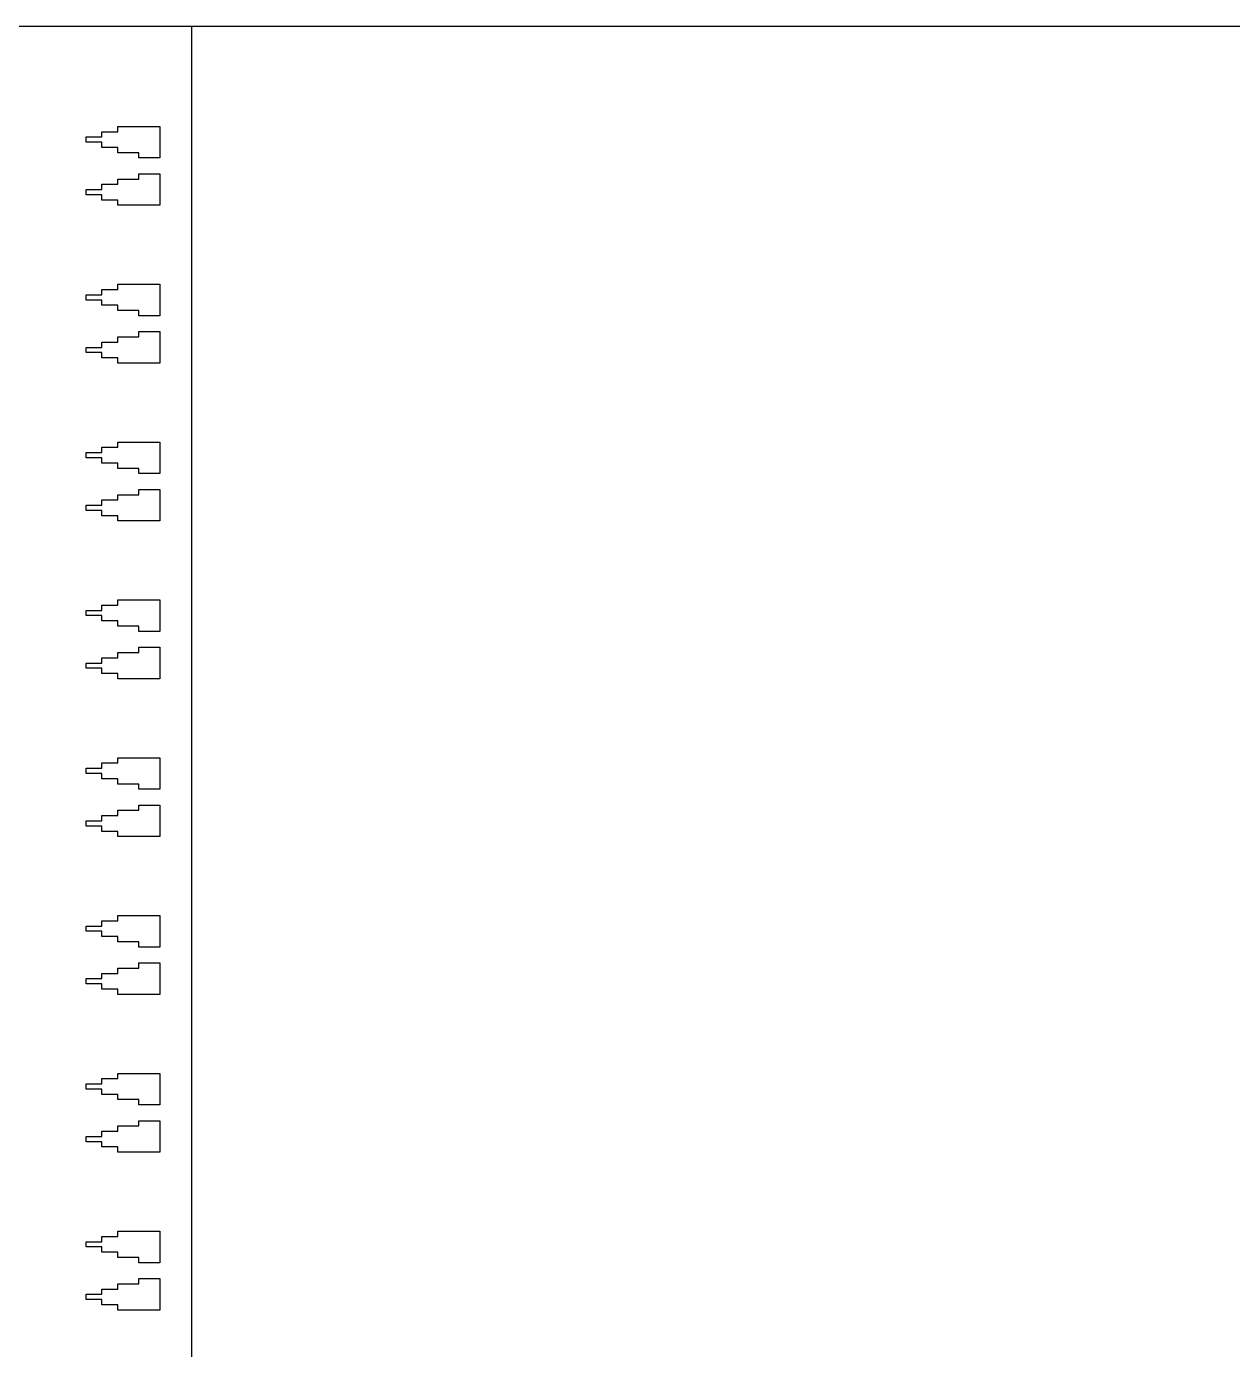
# Model space of a CAD drawing. Extents: x -38350 to 38650, y -35000 to 36000.
# Drawn here: x 1228.7 to 1457.9, y -34251.5 to -34000 of the extents above; entities that cross this region are included whole.
import ezdxf

# ---------------------------------------------------------------- set-up
doc = ezdxf.new("R2010")
doc.units = 0
doc.header["$MEASUREMENT"] = 0
doc.layers.add('Layer1', color=10, linetype='Continuous')

msp = doc.modelspace()

# ---------------------------------------------------------------- linework, layer by layer
for p, q in [((7500, -34000), (-4600, -34000)), ((1243, -34021), (1243, -34020)), ((1243, -34020), (1246, -34020)), ((1246, -34020), (1246, -34019)), ((1246, -34019), (1254, -34019)), ((1254, -34019), (1254, -34025)), ((1240, -34022), (1240, -34021)), ((1240, -34021), (1243, -34021)), ((1243, -34022), (1240, -34022)), ((1243, -34023), (1243, -34022)), ((1246, -34023), (1243, -34023)), ((1246, -34024), (1246, -34023)), ((1250, -34024), (1246, -34024)), ((1250, -34025), (1250, -34024)), ((1254, -34025), (1250, -34025)), ((1243, -34031), (1243, -34030)), ((1243, -34030), (1246, -34030)), ((1246, -34030), (1246, -34029)), ((1246, -34029), (1250, -34029)), ((1250, -34029), (1250, -34028)), ((1250, -34028), (1254, -34028)), ((1254, -34028), (1254, -34034)), ((1240, -34032), (1240, -34031)), ((1240, -34031), (1243, -34031)), ((1243, -34032), (1240, -34032)), ((1243, -34033), (1243, -34032)), ((1246, -34033), (1243, -34033)), ((1246, -34034), (1246, -34033)), ((1254, -34034), (1246, -34034)), ((1243, -34051), (1243, -34050)), ((1243, -34050), (1246, -34050)), ((1246, -34050), (1246, -34049)), ((1246, -34049), (1254, -34049)), ((1254, -34049), (1254, -34055)), ((1240, -34052), (1240, -34051)), ((1240, -34051), (1243, -34051)), ((1243, -34052), (1240, -34052)), ((1243, -34053), (1243, -34052)), ((1246, -34053), (1243, -34053)), ((1246, -34054), (1246, -34053)), ((1250, -34054), (1246, -34054)), ((1250, -34055), (1250, -34054)), ((1254, -34055), (1250, -34055)), ((1250, -34059), (1250, -34058)), ((1250, -34058), (1254, -34058)), ((1254, -34058), (1254, -34064)), ((1243, -34061), (1243, -34060)), ((1243, -34060), (1246, -34060)), ((1246, -34060), (1246, -34059)), ((1246, -34059), (1250, -34059)), ((1240, -34062), (1240, -34061)), ((1240, -34061), (1243, -34061)), ((1243, -34062), (1240, -34062)), ((1243, -34063), (1243, -34062)), ((1246, -34063), (1243, -34063)), ((1246, -34064), (1246, -34063)), ((1254, -34064), (1246, -34064)), ((1243, -34081), (1243, -34080)), ((1243, -34080), (1246, -34080)), ((1246, -34080), (1246, -34079)), ((1246, -34079), (1254, -34079)), ((1254, -34079), (1254, -34085)), ((1240, -34082), (1240, -34081)), ((1240, -34081), (1243, -34081)), ((1243, -34082), (1240, -34082)), ((1243, -34083), (1243, -34082)), ((1246, -34083), (1243, -34083)), ((1246, -34084), (1246, -34083)), ((1250, -34084), (1246, -34084)), ((1250, -34085), (1250, -34084)), ((1254, -34085), (1250, -34085)), ((1250, -34089), (1250, -34088)), ((1250, -34088), (1254, -34088)), ((1254, -34088), (1254, -34094)), ((1243, -34091), (1243, -34090)), ((1243, -34090), (1246, -34090)), ((1246, -34090), (1246, -34089)), ((1246, -34089), (1250, -34089)), ((1240, -34092), (1240, -34091)), ((1240, -34091), (1243, -34091)), ((1243, -34092), (1240, -34092)), ((1243, -34093), (1243, -34092)), ((1246, -34093), (1243, -34093)), ((1246, -34094), (1246, -34093)), ((1254, -34094), (1246, -34094)), ((1243, -34111), (1243, -34110)), ((1243, -34110), (1246, -34110)), ((1246, -34110), (1246, -34109)), ((1246, -34109), (1254, -34109)), ((1254, -34109), (1254, -34115)), ((1240, -34112), (1240, -34111)), ((1240, -34111), (1243, -34111)), ((1243, -34112), (1240, -34112)), ((1243, -34113), (1243, -34112)), ((1246, -34113), (1243, -34113)), ((1246, -34114), (1246, -34113)), ((1250, -34114), (1246, -34114)), ((1250, -34115), (1250, -34114)), ((1254, -34115), (1250, -34115)), ((1250, -34119), (1250, -34118)), ((1250, -34118), (1254, -34118)), ((1254, -34118), (1254, -34124)), ((1240, -34122), (1240, -34121)), ((1240, -34121), (1243, -34121)), ((1243, -34121), (1243, -34120)), ((1243, -34120), (1246, -34120)), ((1246, -34120), (1246, -34119)), ((1246, -34119), (1250, -34119)), ((1243, -34122), (1240, -34122)), ((1243, -34123), (1243, -34122)), ((1246, -34123), (1243, -34123)), ((1246, -34124), (1246, -34123)), ((1254, -34124), (1246, -34124)), ((1240, -34142), (1240, -34141)), ((1240, -34141), (1243, -34141)), ((1243, -34141), (1243, -34140)), ((1243, -34140), (1246, -34140)), ((1246, -34140), (1246, -34139)), ((1246, -34139), (1254, -34139)), ((1254, -34139), (1254, -34145)), ((1243, -34142), (1240, -34142)), ((1243, -34143), (1243, -34142)), ((1246, -34143), (1243, -34143)), ((1246, -34144), (1246, -34143)), ((1250, -34144), (1246, -34144)), ((1250, -34145), (1250, -34144)), ((1254, -34145), (1250, -34145)), ((1250, -34149), (1250, -34148)), ((1250, -34148), (1254, -34148)), ((1254, -34148), (1254, -34154)), ((1240, -34152), (1240, -34151)), ((1240, -34151), (1243, -34151)), ((1243, -34151), (1243, -34150)), ((1243, -34150), (1246, -34150)), ((1246, -34150), (1246, -34149)), ((1246, -34149), (1250, -34149)), ((1243, -34152), (1240, -34152)), ((1243, -34153), (1243, -34152)), ((1246, -34153), (1243, -34153)), ((1246, -34154), (1246, -34153)), ((1254, -34154), (1246, -34154)), ((1240, -34172), (1240, -34171)), ((1240, -34171), (1243, -34171)), ((1243, -34171), (1243, -34170)), ((1243, -34170), (1246, -34170)), ((1246, -34170), (1246, -34169)), ((1246, -34169), (1254, -34169)), ((1254, -34169), (1254, -34175)), ((1243, -34172), (1240, -34172)), ((1243, -34173), (1243, -34172)), ((1246, -34173), (1243, -34173)), ((1246, -34174), (1246, -34173)), ((1250, -34174), (1246, -34174)), ((1250, -34175), (1250, -34174)), ((1254, -34175), (1250, -34175)), ((1250, -34179), (1250, -34178)), ((1250, -34178), (1254, -34178)), ((1254, -34178), (1254, -34184)), ((1240, -34182), (1240, -34181)), ((1240, -34181), (1243, -34181)), ((1243, -34181), (1243, -34180)), ((1243, -34180), (1246, -34180)), ((1246, -34180), (1246, -34179)), ((1246, -34179), (1250, -34179)), ((1243, -34182), (1240, -34182)), ((1243, -34183), (1243, -34182)), ((1246, -34183), (1243, -34183)), ((1246, -34184), (1246, -34183)), ((1254, -34184), (1246, -34184)), ((1240, -34202), (1240, -34201)), ((1240, -34201), (1243, -34201)), ((1243, -34201), (1243, -34200)), ((1243, -34200), (1246, -34200)), ((1246, -34200), (1246, -34199)), ((1246, -34199), (1254, -34199)), ((1254, -34199), (1254, -34205)), ((1243, -34202), (1240, -34202)), ((1243, -34203), (1243, -34202)), ((1246, -34203), (1243, -34203)), ((1246, -34204), (1246, -34203)), ((1250, -34204), (1246, -34204)), ((1250, -34205), (1250, -34204)), ((1254, -34205), (1250, -34205)), ((1246, -34210), (1246, -34209)), ((1246, -34209), (1250, -34209)), ((1250, -34209), (1250, -34208)), ((1250, -34208), (1254, -34208)), ((1254, -34208), (1254, -34214)), ((1240, -34212), (1240, -34211)), ((1240, -34211), (1243, -34211)), ((1243, -34211), (1243, -34210)), ((1243, -34210), (1246, -34210)), ((1243, -34212), (1240, -34212)), ((1243, -34213), (1243, -34212)), ((1246, -34213), (1243, -34213)), ((1246, -34214), (1246, -34213)), ((1254, -34214), (1246, -34214)), ((1246, -34230), (1246, -34229)), ((1246, -34229), (1254, -34229)), ((1254, -34229), (1254, -34235)), ((1240, -34232), (1240, -34231)), ((1240, -34231), (1243, -34231)), ((1243, -34231), (1243, -34230)), ((1243, -34230), (1246, -34230)), ((1243, -34232), (1240, -34232)), ((1243, -34233), (1243, -34232)), ((1246, -34233), (1243, -34233)), ((1246, -34234), (1246, -34233)), ((1250, -34234), (1246, -34234)), ((1250, -34235), (1250, -34234)), ((1254, -34235), (1250, -34235)), ((1246, -34240), (1246, -34239)), ((1246, -34239), (1250, -34239)), ((1250, -34239), (1250, -34238)), ((1250, -34238), (1254, -34238)), ((1254, -34238), (1254, -34244)), ((1240, -34242), (1240, -34241)), ((1240, -34241), (1243, -34241)), ((1243, -34241), (1243, -34240)), ((1243, -34240), (1246, -34240)), ((1243, -34242), (1240, -34242)), ((1243, -34243), (1243, -34242)), ((1246, -34243), (1243, -34243)), ((1246, -34244), (1246, -34243)), ((1254, -34244), (1246, -34244))]:
    msp.add_line(p, q)
at = {"layer": 'Layer1'}
for p, q in [((7500, -34000), (1260, -34000)), ((1260, -34000), (1260, -35000))]:
    msp.add_line(p, q, dxfattribs=at)

doc.saveas('drawing.dxf')
